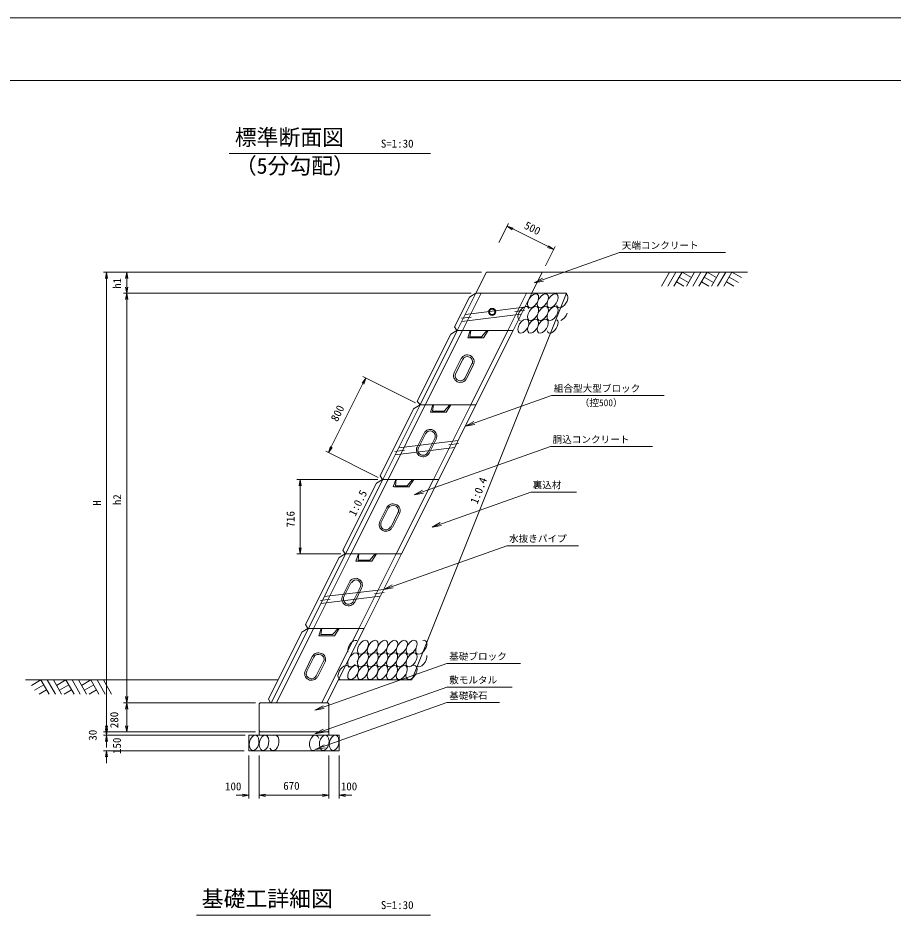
# Model space of a CAD drawing. Units: millimetres, scale not verified. Extents: x 0 to 84100, y 0 to 59400.
# Drawn here: x 14378 to 42420, y 30649 to 59400 of the extents above; entities that cross this region are included whole.
import ezdxf
from ezdxf.enums import TextEntityAlignment as Align

# ---------------------------------------------------------------- set-up
doc = ezdxf.new("R2010")
doc.units = ezdxf.units.MM
doc.header["$LTSCALE"] = 100
for name, color, linetype, lineweight in [('D-BGD（現況）', 6, 'Continuous', 18), ('D-STR-DIM（寸法）', 7, 'Continuous', 18), ('D-STR-HTXT（旗揚げ）', 7, 'Continuous', 18), ('D-STR-STRn（構造物）', 7, 'Continuous', 18), ('D-STR（構造物外形線）', 2, 'Continuous', 18), ('D-TTL(外枠）', 2, 'Continuous', 18), ('DEFPOINTS_2', 8, 'Continuous', 18)]:
    doc.layers.add(name, color=color, linetype=linetype, lineweight=lineweight)
doc.layers.add('D-STR-TXT（文字）', color=7, linetype='Continuous')
doc.layers.add('D-TTL-TXT（文字）', color=7, linetype='Continuous')
doc.styles.add('ＭＳ ゴシック', font='')
doc.styles.get('ＭＳ ゴシック').set_extended_font_data('MS Gothic')

msp = doc.modelspace()

# ---------------------------------------------------------------- linework, layer by layer
at = {"layer": 'D-BGD（現況）'}
for p, q in [((31179.7, 51249.4), (37759.7, 51249.4)), ((35260.7, 51249.4), (35000.8, 50799.4)), ((35460.5, 51249.4), (35200.6, 50799.4)), ((35660.3, 51249.4), (35400.4, 50799.4)), ((35660.3, 51249.4), (35960, 51076.3)), ((36059.9, 51249.4), (35800, 50799.4)), ((36059.9, 51249.4), (35800, 50799.4)), ((36259.7, 51249.4), (35999.8, 50799.4)), ((36459.5, 51249.4), (36199.6, 50799.4)), ((36459.5, 51249.4), (36759.2, 51076.3)), ((36859.1, 51249.4), (36599.2, 50799.4)), ((37058.9, 51249.4), (36799, 50799.4)), ((37258.7, 51249.4), (36998.8, 50799.4)), ((37258.7, 51249.4), (37558.4, 51076.3)), ((35480.3, 50937.6), (35719.7, 50799.4)), ((35570.3, 51093.5), (35870, 50920.4)), ((36279.5, 50937.6), (36518.9, 50799.4)), ((36369.5, 51093.5), (36669.2, 50920.4)), ((37078.7, 50937.6), (37318.1, 50799.4)), ((37168.7, 51093.5), (37468.4, 50920.4)), ((22708.4, 38182.7), (14615.5, 38182.7)), ((15116.5, 38182.7), (14816.8, 38009.7)), ((15206.5, 38026.8), (14906.8, 37853.8)), ((15116.5, 38182.7), (15376.3, 37732.7)), ((15316.3, 38182.7), (15576.1, 37732.7)), ((15516.1, 38182.7), (15775.9, 37732.7)), ((15915.7, 38182.7), (15616, 38009.7)), ((16005.7, 38026.8), (15706, 37853.8)), ((15915.7, 38182.7), (16175.5, 37732.7)), ((16115.5, 38182.7), (16375.3, 37732.7)), ((16315.3, 38182.7), (16575.1, 37732.7)), ((16315.3, 38182.7), (16575.1, 37732.7)), ((16714.9, 38182.7), (16415.2, 38009.7)), ((16804.9, 38026.8), (16505.2, 37853.8)), ((16714.9, 38182.7), (16974.7, 37732.7)), ((16914.7, 38182.7), (17174.5, 37732.7)), ((17114.5, 38182.7), (17374.3, 37732.7)), ((15296.5, 37870.9), (15057, 37732.7)), ((16095.7, 37870.9), (15856.2, 37732.7)), ((16894.9, 37870.9), (16655.4, 37732.7))]:
    msp.add_line(p, q, dxfattribs=at)
at = {"layer": 'D-STR-DIM（寸法）'}
for p, q in [((29792.1, 52201), (30099.2, 52815.2)), ((30218.4, 52606.5), (30054.5, 52725.7)), ((30054.5, 52725.7), (30248.3, 52666.1)), ((30054.5, 52725.7), (30233.3, 52636.3)), ((30233.3, 52636.3), (31366.3, 52069.8)), ((31282.8, 51455.7), (31589.9, 52069.8)), ((31545.2, 51980.4), (31366.3, 52069.8)), ((31381.2, 52099.6), (31545.2, 51980.4)), ((31545.2, 51980.4), (31351.4, 52040)), ((29237.1, 51249.4), (17119.3, 51249.4)), ((17186, 51049.4), (17219.3, 51249.4)), ((17219.3, 51249.4), (17252.6, 51049.4)), ((17219.3, 51249.4), (17219.3, 51049.4)), ((29237.1, 51249.4), (17762.4, 51249.4)), ((17829.1, 51049.4), (17862.4, 51249.4)), ((17862.4, 51249.4), (17895.8, 51049.4)), ((17862.4, 51249.4), (17862.4, 51049.4)), ((17219.3, 36716), (17219.3, 51049.4)), ((17862.4, 51049.4), (17862.4, 50775.3)), ((17862.4, 50575.3), (17829.1, 50775.3)), ((17895.8, 50775.3), (17862.4, 50575.3)), ((17862.4, 50575.3), (17862.4, 50775.3)), ((28903.8, 50575.3), (17762.4, 50575.3)), ((28903.8, 50575.3), (17762.4, 50575.3)), ((17829.1, 50375.3), (17862.4, 50575.3)), ((17862.4, 50575.3), (17895.8, 50375.3)), ((17862.4, 50575.3), (17862.4, 50375.3)), ((17862.4, 37649.4), (17862.4, 50375.3)), ((25403.5, 47694.9), (25522.8, 47858.9)), ((27114.3, 47063.1), (25433.3, 47903.6)), ((25522.8, 47858.9), (25433.3, 47680)), ((25522.8, 47858.9), (25463.1, 47665.1)), ((25433.3, 47680), (24418.9, 45651.1)), ((25920.9, 44676.4), (24240, 45516.9)), ((24329.4, 45472.2), (24389.1, 45666)), ((24329.4, 45472.2), (24418.9, 45651.1)), ((24448.7, 45636.2), (24329.4, 45472.2)), ((25905.1, 44609.4), (23317.9, 44609.4)), ((23384.6, 44409.4), (23417.9, 44609.4)), ((23417.9, 44609.4), (23451.2, 44409.4)), ((23417.9, 44609.4), (23417.9, 44409.4)), ((23417.9, 44409.4), (23417.9, 42422.7)), ((23417.9, 42222.7), (23384.6, 42422.7)), ((23451.2, 42422.7), (23417.9, 42222.7)), ((23417.9, 42222.7), (23417.9, 42422.7)), ((24727.5, 42222.7), (23317.9, 42222.7)), ((21990.7, 37449.4), (17762.4, 37449.4)), ((21990.7, 37449.4), (17762.4, 37449.4)), ((17862.4, 37449.4), (17829.1, 37649.4)), ((17829.1, 37249.4), (17862.4, 37449.4)), ((17895.8, 37649.4), (17862.4, 37449.4)), ((17862.4, 37449.4), (17862.4, 37649.4)), ((17862.4, 37449.4), (17895.8, 37249.4)), ((17862.4, 37449.4), (17862.4, 37249.4)), ((17862.4, 37249.4), (17862.4, 36716)), ((17219.3, 36716), (17219.3, 36916)), ((17219.3, 36616), (17219.3, 36816)), ((21990.7, 36516), (17119.3, 36516)), ((21990.7, 36516), (17119.3, 36516)), ((17219.3, 36516), (17186, 36716)), ((17219.3, 36516), (17186, 36716)), ((17219.3, 36416), (17186, 36616)), ((17252.6, 36716), (17219.3, 36516)), ((17219.3, 36516), (17219.3, 36716)), ((17252.6, 36716), (17219.3, 36516)), ((17219.3, 36516), (17219.3, 36716)), ((17252.6, 36616), (17219.3, 36416)), ((17219.3, 36416), (17219.3, 36616)), ((21990.7, 36516), (17762.4, 36516)), ((17862.4, 36516), (17829.1, 36716)), ((17895.8, 36716), (17862.4, 36516)), ((17862.4, 36516), (17862.4, 36716)), ((21624.1, 36416), (17119.3, 36416)), ((21657.4, 36416), (17119.3, 36416)), ((17186, 36216), (17219.3, 36416)), ((17219.3, 36416), (17252.6, 36216)), ((17219.3, 36416), (17219.3, 36216)), ((17219.3, 36216), (17219.3, 36016)), ((21624.1, 35916), (17119.3, 35916)), ((17186, 35716), (17219.3, 35916)), ((17219.3, 35916), (17252.6, 35716)), ((17219.3, 35916), (17219.3, 35716)), ((17219.3, 35716), (17219.3, 35516)), ((21774.1, 35766), (21774.1, 34386.6)), ((22107.4, 35766), (22107.4, 34386.6)), ((22107.4, 35766), (22107.4, 34386.6)), ((24340.7, 35766), (24340.7, 34386.6)), ((24340.7, 35766), (24340.7, 34386.6)), ((24674.1, 35766), (24674.1, 34386.6)), ((21574.1, 34519.9), (21774.1, 34486.6)), ((22107.4, 34486.6), (22307.4, 34519.9)), ((22107.4, 34486.6), (22307.4, 34519.9)), ((24140.7, 34519.9), (24340.7, 34486.6)), ((24140.7, 34519.9), (24340.7, 34486.6)), ((24674.1, 34486.6), (24874.1, 34519.9)), ((21574.1, 34486.6), (21374.1, 34486.6)), ((21774.1, 34486.6), (21574.1, 34453.3)), ((21774.1, 34486.6), (21574.1, 34486.6)), ((22307.4, 34453.3), (22107.4, 34486.6)), ((22107.4, 34486.6), (22307.4, 34486.6)), ((22307.4, 34453.3), (22107.4, 34486.6)), ((22107.4, 34486.6), (22307.4, 34486.6)), ((22307.4, 34486.6), (22507.4, 34486.6)), ((24140.7, 34486.6), (22307.4, 34486.6)), ((24140.7, 34486.6), (23940.7, 34486.6)), ((24340.7, 34486.6), (24140.7, 34453.3)), ((24340.7, 34486.6), (24140.7, 34486.6)), ((24340.7, 34486.6), (24140.7, 34453.3)), ((24340.7, 34486.6), (24140.7, 34486.6)), ((24874.1, 34453.3), (24674.1, 34486.6)), ((24674.1, 34486.6), (24874.1, 34486.6)), ((24874.1, 34486.6), (25074.1, 34486.6))]:
    msp.add_line(p, q, dxfattribs=at)
at = {"layer": 'D-STR-HTXT（旗揚げ）'}
for p, q in [((30918.1, 50912.3), (33658.7, 51882.3)), ((37055.2, 51882.3), (33658.7, 51882.3)), ((30918.1, 50912.3), (31184.2, 51059.5)), ((31217.6, 50965.3), (30918.1, 50912.3)), ((28715.7, 46321.3), (31475.4, 47298.1)), ((35082.3, 47298.1), (31475.4, 47298.1)), ((28715.7, 46321.3), (28981.8, 46468.5)), ((29015.2, 46374.3), (28715.7, 46321.3)), ((27076.8, 44115.5), (31447.2, 45662.4)), ((34714.1, 45662.4), (31447.2, 45662.4)), ((27076.8, 44115.5), (27342.9, 44262.8)), ((27376.2, 44168.5), (27076.8, 44115.5)), ((27646.4, 43084), (30809.7, 44203.7)), ((32277.1, 44203.7), (30809.7, 44203.7)), ((27646.4, 43084), (27912.5, 43231.3)), ((27945.9, 43137), (27646.4, 43084)), ((26098.8, 41087.5), (30046.1, 42484.7)), ((32341.6, 42484.7), (30046.1, 42484.7)), ((26098.8, 41087.5), (26364.9, 41234.8)), ((26398.3, 41140.5), (26098.8, 41087.5)), ((23887.2, 37210.7), (28122.8, 38709.9)), ((30485.3, 38709.9), (28122.8, 38709.9)), ((23887.2, 36453.9), (28122.8, 37953.1)), ((30218.6, 37953.1), (28122.8, 37953.1)), ((23887.2, 35956.4), (28122.8, 37455.6)), ((29812.8, 37455.6), (28122.8, 37455.6)), ((23887.2, 37210.7), (24153.3, 37357.9)), ((24186.7, 37263.7), (23887.2, 37210.7)), ((23887.2, 36453.9), (24153.3, 36601.2)), ((24186.7, 36506.9), (23887.2, 36453.9)), ((23920.5, 35956.4), (24186.6, 36103.6)), ((24220, 36009.4), (23920.5, 35956.4))]:
    msp.add_line(p, q, dxfattribs=at)
at = {"layer": 'D-STR-STRn（構造物）'}
for p, q in [((31960.7, 50575.3), (27003.7, 38182.7)), ((30842.6, 50575.3), (31960.7, 50575.3)), ((28715, 49897.8), (30604.1, 50129.8)), ((28591.9, 49775.8), (28903, 49814)), ((28603.2, 49674.2), (30492.3, 49906.2)), ((30303.4, 49987.9), (30614.4, 50026.1)), ((26579.6, 45626.9), (28485.5, 45860.9)), ((28184.7, 45719), (28495.7, 45757.2)), ((26457.5, 45506.9), (26768.5, 45545.1)), ((26467.8, 45403.3), (28373.6, 45637.3)), ((24081.1, 40629.9), (25987, 40863.9)), ((24192.9, 40853.5), (26098.8, 41087.5)), ((25798, 40945.7), (26109.1, 40983.9)), ((24070.8, 40733.6), (24381.8, 40771.8)), ((24646.3, 38182.7), (27003.7, 38182.7))]:
    msp.add_line(p, q, dxfattribs=at)
for centre, major_axis, ratio in [((30886.5, 50332.8), (132.1, 212.1), 0.558862), ((31197.9, 50332.8), (132.1, 212.1), 0.558862), ((31509.3, 50332.8), (132.1, 212.1), 0.558862), ((30885.4, 49928), (132.1, 212.1), 0.558862), ((31196.8, 49928), (132.1, 212.1), 0.558862), ((31508.2, 49928), (132.1, 212.1), 0.558862), ((30573, 49523.2), (132.1, 212.1), 0.558862), ((30884.4, 49523.2), (132.1, 212.1), 0.558862), ((31195.8, 49523.2), (132.1, 212.1), 0.558862), ((25434.3, 39230.2), (132.1, 212.1), 0.558862), ((25745.7, 39230.2), (132.1, 212.1), 0.558862), ((26057.1, 39230.2), (132.1, 212.1), 0.558862), ((26368.5, 39230.2), (132.1, 212.1), 0.558862), ((26679.9, 39230.2), (132.1, 212.1), 0.558862), ((26991.3, 39230.2), (132.1, 212.1), 0.558862), ((25433.2, 38825.4), (132.1, 212.1), 0.558862), ((25744.6, 38825.4), (132.1, 212.1), 0.558862), ((26056, 38825.4), (132.1, 212.1), 0.558862), ((26367.5, 38825.4), (132.1, 212.1), 0.558862), ((26678.9, 38825.4), (132.1, 212.1), 0.558862), ((26990.3, 38825.4), (132.1, 212.1), 0.558862), ((25120.8, 38420.6), (132.1, 212.1), 0.558862), ((25432.2, 38420.6), (132.1, 212.1), 0.558862), ((25743.6, 38420.6), (132.1, 212.1), 0.558862), ((26055, 38420.6), (132.1, 212.1), 0.558862), ((26366.4, 38420.6), (132.1, 212.1), 0.558862), ((26677.8, 38420.6), (132.1, 212.1), 0.558862), ((21946.2, 36166), (51.2, 244.7), 0.6), ((22264.9, 36166), (51.2, 244.7), 0.6), ((24191.2, 36166), (51.2, 244.7), 0.6), ((24509.9, 36166), (51.2, 244.7), 0.6)]:
    msp.add_ellipse(centre, major_axis=major_axis, ratio=ratio, dxfattribs=at)
for centre, major_axis, ratio, start_param, end_param in [((31820.7, 50332.8), (132.1, 212.1), 0.558862, 2.5524869, 6.2549838), ((30574, 49928), (132.1, 212.1), 0.558862, 5.7611979, 9.6153414), ((31819.7, 49928), (132.1, 212.1), 0.558862, 3.6938283, 5.1136423), ((31507.2, 49523.2), (132.1, 212.1), 0.558862, 2.6211175, 6.1863531), ((25122.8, 39230.2), (132.1, 212.1), 0.558862, 0.1386541, 2.6715107), ((27302.7, 39230.2), (132.1, 212.1), 0.558862, 1.9514104, 6.8560602), ((25121.8, 38825.4), (132.1, 212.1), 0.558862, 4.75702, 10.6195154), ((27301.7, 38825.4), (132.1, 212.1), 0.558862, 3.0995884, 5.7078822), ((24809.3, 38420.6), (132.1, 212.1), 0.558862, 5.8340505, 9.5424849), ((26989.2, 38420.6), (132.1, 212.1), 0.558862, 2.0502863, 6.7571843), ((22588.4, 36166), (51.2, 244.7), 0.6, 2.4274866, 6.7473583), ((23873.9, 36166), (51.2, 244.7), 0.6, 5.4571347, 9.7759206)]:
    msp.add_ellipse(centre, major_axis=major_axis, ratio=ratio, start_param=start_param, end_param=end_param, dxfattribs=at)
at = {"layer": 'D-STR（構造物外形線）', "color": 1}
for p, q in [((29053.8, 50575.3), (29390.8, 51249.4)), ((29390.8, 51249.4), (31179.7, 51249.4)), ((30842.6, 50575.3), (31179.7, 51249.4)), ((29053.8, 50575.3), (29481.7, 50575.3)), ((29481.7, 50575.3), (30842.6, 50575.3)), ((22140.7, 37449.4), (22107.4, 37416)), ((22107.4, 37416), (22107.4, 36549.4)), ((24307.4, 37449.4), (22140.7, 37449.4)), ((24307.4, 37449.4), (24340.7, 37416)), ((24340.7, 37416), (24340.7, 36549.4)), ((22107.4, 36549.4), (22140.7, 36516)), ((24340.7, 36516), (22107.4, 36516)), ((22107.4, 36416), (22107.4, 36516)), ((24340.7, 36549.4), (24307.4, 36516)), ((24340.7, 36416), (24340.7, 36516)), ((22107.4, 36416), (21774.1, 36416)), ((21774.1, 36416), (21774.1, 35916)), ((24674.1, 36416), (22107.4, 36416)), ((24674.1, 36416), (24674.1, 35916)), ((24674.1, 35916), (21774.1, 35916))]:
    msp.add_line(p, q, dxfattribs=at)
at = {"layer": 'D-STR（構造物外形線）'}
for p, q in [((28368, 49502), (28845.1, 50456)), ((28457.5, 49382.7), (29053.8, 50575.3)), ((28625.2, 49382.7), (29221.5, 50575.3)), ((28845.1, 50456), (29053.8, 50575.3)), ((30078.7, 49382.7), (30674.9, 50575.3)), ((30246.4, 49382.7), (30842.6, 50575.3)), ((28368, 49502), (28441.7, 49382.7)), ((27174.7, 47115.3), (28248.8, 49263.4)), ((27264.1, 46996), (28457.5, 49382.7)), ((27431.8, 46996), (28625.2, 49382.7)), ((28248.8, 49263.4), (28441.8, 49382.7)), ((28441.7, 49382.7), (30246.4, 49382.7)), ((28441.8, 49382.7), (28869.7, 49382.7)), ((28789.7, 49149.4), (28869.7, 49382.7)), ((28860.6, 49182.7), (28886, 49382.7)), ((28860.6, 49182.7), (29233.3, 49182.7)), ((28885.3, 46996), (30078.7, 49382.7)), ((29053, 46996), (30246.4, 49382.7)), ((29233.3, 49182.7), (29407.8, 49382.7)), ((29293, 49149.4), (29446.4, 49382.7)), ((29446.4, 49382.7), (30246.4, 49382.7)), ((28789.7, 49149.4), (29293, 49149.4)), ((28360.6, 48033.6), (28584.2, 48480.8)), ((28405.3, 48011.2), (28628.9, 48458.5)), ((28703.5, 47862.2), (28927.1, 48309.4)), ((28748.2, 47839.8), (28971.8, 48287)), ((28457.5, 47742.9), (28457.5, 47742.9)), ((25981.4, 44728.6), (27055.5, 46876.8)), ((26070.8, 44609.4), (27264.2, 46996)), ((26238.5, 44609.4), (27431.9, 46996)), ((27055.5, 46876.8), (27264.2, 46996)), ((27166.9, 43559.2), (28885.3, 46996)), ((27174.7, 47115.3), (27264.2, 46996)), ((27248.4, 46996), (29053, 46996)), ((27248.4, 46996), (27676.4, 46996)), ((27596.4, 46762.7), (27676.4, 46996)), ((27667.2, 46796), (27692.7, 46996)), ((27859.7, 44609.4), (29053, 46996)), ((28039.9, 46796), (28214.5, 46996)), ((28099.7, 46762.7), (28253, 46996)), ((28253, 46996), (29053, 46996)), ((27596.4, 46762.7), (28099.7, 46762.7)), ((27667.2, 46796), (28039.9, 46796)), ((27167.3, 45646.9), (27390.9, 46094.1)), ((27212, 45624.6), (27435.6, 46071.8)), ((27510.1, 45475.5), (27733.7, 45922.7)), ((27554.9, 45453.1), (27778.5, 45900.4)), ((27264.2, 45356.2), (27264.2, 45356.2)), ((24877.5, 42222.7), (26070.8, 44609.4)), ((25045.2, 42222.7), (26238.5, 44609.4)), ((25862.1, 44490.1), (26055.1, 44609.4)), ((25981.4, 44728.6), (26055.1, 44609.4)), ((26055.1, 44609.4), (26483, 44609.4)), ((26055.1, 44609.4), (27859.7, 44609.4)), ((26403, 44376), (26483, 44609.4)), ((26473.9, 44409.4), (26499.4, 44609.4)), ((26498.7, 42222.7), (27692, 44609.4)), ((26666.4, 42222.7), (27859.7, 44609.4)), ((26846.6, 44409.4), (27021.1, 44609.4)), ((26906.4, 44376), (27059.7, 44609.4)), ((27059.7, 44609.4), (27859.7, 44609.4)), ((24788, 42342), (25862.1, 44490.1)), ((26418.8, 44376), (26922.1, 44376)), ((26473.9, 44409.4), (26846.6, 44409.4)), ((25973.9, 43260.3), (26197.5, 43707.5)), ((26018.7, 43237.9), (26242.3, 43685.1)), ((26332.6, 43088.8), (26556.2, 43536)), ((26377.3, 43066.5), (26600.9, 43513.7)), ((26070.8, 42969.6), (26070.8, 42969.6)), ((24788, 42342), (24861.7, 42222.7)), ((23594.7, 39955.3), (24668.8, 42103.4)), ((23684.1, 39836), (24877.5, 42222.7)), ((23851.8, 39836), (25045.2, 42222.7)), ((24668.8, 42103.4), (24861.8, 42222.7)), ((24861.7, 42222.7), (26666.4, 42222.7)), ((24861.8, 42222.7), (25289.7, 42222.7)), ((25209.7, 41989.4), (25289.7, 42222.7)), ((25209.7, 41989.4), (25713, 41989.4)), ((25280.6, 42022.7), (25306, 42222.7)), ((25280.6, 42022.7), (25653.3, 42022.7)), ((25305.3, 39836), (26498.7, 42222.7)), ((25473, 39836), (26666.4, 42222.7)), ((25653.3, 42022.7), (25827.8, 42222.7)), ((25713, 41989.4), (25866.4, 42222.7)), ((25866.4, 42222.7), (26666.4, 42222.7)), ((24780.6, 40873.6), (25004.2, 41320.8)), ((24825.3, 40851.2), (25048.9, 41298.5)), ((25123.5, 40702.2), (25347.1, 41149.4)), ((25168.2, 40679.8), (25391.8, 41127)), ((24877.5, 40582.9), (24877.5, 40582.9)), ((22401.3, 37568.6), (23475.4, 39716.8)), ((22490.7, 37449.4), (23684.1, 39836)), ((22658.5, 37449.4), (23851.8, 39836)), ((23475.4, 39716.8), (23668.4, 39836)), ((23594.7, 39955.3), (23668.4, 39836)), ((23668.4, 39836), (25473, 39836)), ((23668.4, 39836), (24096.3, 39836)), ((24016.3, 39602.7), (24096.3, 39836)), ((24087.2, 39636), (24112.7, 39836)), ((24111.9, 37449.4), (25305.3, 39836)), ((24279.6, 37449.4), (25473, 39836)), ((24459.9, 39636), (24634.5, 39836)), ((24519.6, 39602.7), (24673, 39836)), ((24673, 39836), (25473, 39836)), ((24016.3, 39602.7), (24519.6, 39602.7)), ((24087.2, 39636), (24459.9, 39636)), ((23587.2, 38486.9), (23810.8, 38934.1)), ((23631.9, 38464.6), (23855.6, 38911.8)), ((23930.1, 38315.5), (24153.7, 38762.7)), ((23990.6, 38293.1), (24214.2, 38740.4)), ((23699.9, 38196.2), (23699.9, 38196.2)), ((22401.3, 37568.6), (22475, 37449.4))]:
    msp.add_line(p, q, dxfattribs=at)
for radius in [113.3, 88.3]:
    msp.add_circle((29574.1, 49979.4), radius, dxfattribs=at)
for centre, radius, start, end in [((28778, 48383.9), 216.7, 63.43495, 153.43495), ((28778, 48383.9), 166.7, 63.43546, 153.43495), ((28778, 48383.9), 166.7, 333.43444, 63.437), ((28778, 48383.9), 216.7, 333.43495, 63.43377), ((28554.4, 47936.7), 216.7, 153.43495, 243.43574), ((28554.4, 47936.7), 166.7, 153.43392, 243.43444), ((28554.4, 47936.7), 216.7, 243.43534, 333.43495), ((28554.4, 47936.7), 166.7, 243.43341, 333.43546), ((27584.7, 45997.2), 216.7, 63.43495, 153.43495), ((27584.7, 45997.3), 166.7, 63.43546, 153.43495), ((27584.7, 45997.2), 166.7, 333.43444, 63.437), ((27584.7, 45997.3), 216.7, 333.43495, 63.43377), ((27361.1, 45550), 216.7, 153.43495, 243.43574), ((27361.1, 45550), 166.7, 153.43392, 243.43444), ((27361.1, 45550), 216.7, 243.43534, 333.43495), ((27361.1, 45550), 166.7, 243.43341, 333.43546), ((26391.3, 43610.6), 216.7, 63.43495, 153.43495), ((26391.3, 43610.6), 166.7, 63.43546, 153.43495), ((26407.1, 43610.6), 166.7, 333.43444, 63.437), ((26407.1, 43610.6), 216.7, 333.43495, 63.43377), ((26167.7, 43163.4), 216.7, 153.43495, 243.43574), ((26167.7, 43163.4), 166.7, 153.43392, 243.43444), ((26167.7, 43163.4), 216.7, 243.43534, 333.43495), ((26167.7, 43163.4), 166.7, 243.43341, 333.43546), ((25198, 41223.9), 216.7, 63.43495, 153.43495), ((25198, 41223.9), 216.7, 333.43495, 63.43377), ((25213.8, 41223.9), 166.7, 63.43546, 153.43495), ((25198, 41223.9), 166.7, 333.43444, 63.437), ((24974.4, 40776.7), 216.7, 153.43495, 243.43574), ((24974.4, 40776.7), 166.7, 153.43392, 243.43444), ((24974.4, 40776.7), 216.7, 243.43534, 333.43495), ((24974.4, 40776.7), 166.7, 243.43341, 333.43546), ((24004.6, 38837.2), 216.7, 63.43495, 153.43495), ((24004.6, 38837.3), 166.7, 63.43546, 153.43495), ((24020.4, 38837.2), 166.7, 333.43444, 63.437), ((24020.4, 38837.3), 216.7, 333.43495, 63.43377), ((23781, 38390), 216.7, 153.43495, 243.43574), ((23781, 38390), 166.7, 153.43392, 243.43444), ((23781, 38390), 216.7, 243.43534, 333.43495), ((23781, 38390), 166.7, 243.43341, 333.43546)]:
    msp.add_arc(centre, radius, start, end, dxfattribs=at)
at = {"layer": 'D-TTL(外枠）'}
for p, q in [((2300, 57400), (81800, 57400)), ((27594.3, 55051.9), (21147.7, 55051.9)), ((27594.3, 30648.6), (20104.4, 30648.6))]:
    msp.add_line(p, q, dxfattribs=at)
at = {"layer": 'DEFPOINTS_2'}
msp.add_line((0, 59400), (84100, 59400), dxfattribs=at)

# ---------------------------------------------------------------- texts
at = {"layer": 'D-STR-DIM（寸法）', "style": 'ＭＳ ゴシック'}
for s, rotation, p in [('500', 333.435, (30538.7, 52595.4)), ('h1', 90, (17762.4, 50716.9)), ('800', 63.435, (24683.7, 46404.3)), ('h2', 90, (17762.4, 43784.9)), ('H', 90, (17119.3, 43769.9)), ('716', 90, (23317.9, 43073.1)), ('280', 90, (17667.2, 36639.8)), ('30', 90, (16977.8, 36237.7)), ('150', 90, (17753.8, 35811.6))]:
    msp.add_text(s, height=256.6, rotation=rotation, dxfattribs=at).set_placement(p, align=Align.BOTTOM_LEFT)
for s, p in [('100', (21014.1, 34567.8)), ('670', (22879.4, 34586.6)), ('100', (24725.2, 34567.8))]:
    msp.add_text(s, height=256.6, dxfattribs=at).set_placement(p, align=Align.BOTTOM_LEFT)
at = {"layer": 'D-STR-TXT（文字）', "style": 'ＭＳ ゴシック'}
for s, p in [('天端コンクリート', (33726.1, 51933.3)), ('組合型大型ブロック', (31549.3, 47349.9)), ('（控500）', (32381.7, 46891.5)), ('胴込コンクリート', (31509.6, 45713.4)), ('裏込材', (30872.2, 44254.7)), ('水抜きパイプ', (30115, 42535.7)), ('基礎ブロック', (28195.9, 38760.9)), ('敷モルタル', (28195.9, 38004.1)), ('基礎砕石', (28195.9, 37506.6))]:
    msp.add_text(s, height=219.9, dxfattribs=at).set_placement(p, align=Align.BOTTOM_LEFT)
for s, rotation, p in [('1:0.4', 68.199, (29169.3, 43771.9)), ('1:0.5', 63.435, (25258.8, 43370.2))]:
    msp.add_text(s, height=256.6, rotation=rotation, dxfattribs=at).set_placement(p, align=Align.BOTTOM_LEFT)
at = {"layer": 'D-TTL-TXT（文字）', "style": 'ＭＳ ゴシック'}
for s, height, p in [('標準断面図', 513.2, (21326.3, 55166.5)), ('S=1:30', 256.6, (26007.7, 55166.5)), ('（5分勾配）', 513.2, (21326.3, 54252.4)), ('基礎工詳細図', 513.2, (20267.9, 30763.2)), ('S=1:30', 256.6, (26007.7, 30763.2))]:
    msp.add_text(s, height=height, dxfattribs=at).set_placement(p, align=Align.BOTTOM_LEFT)

doc.saveas('drawing.dxf')
